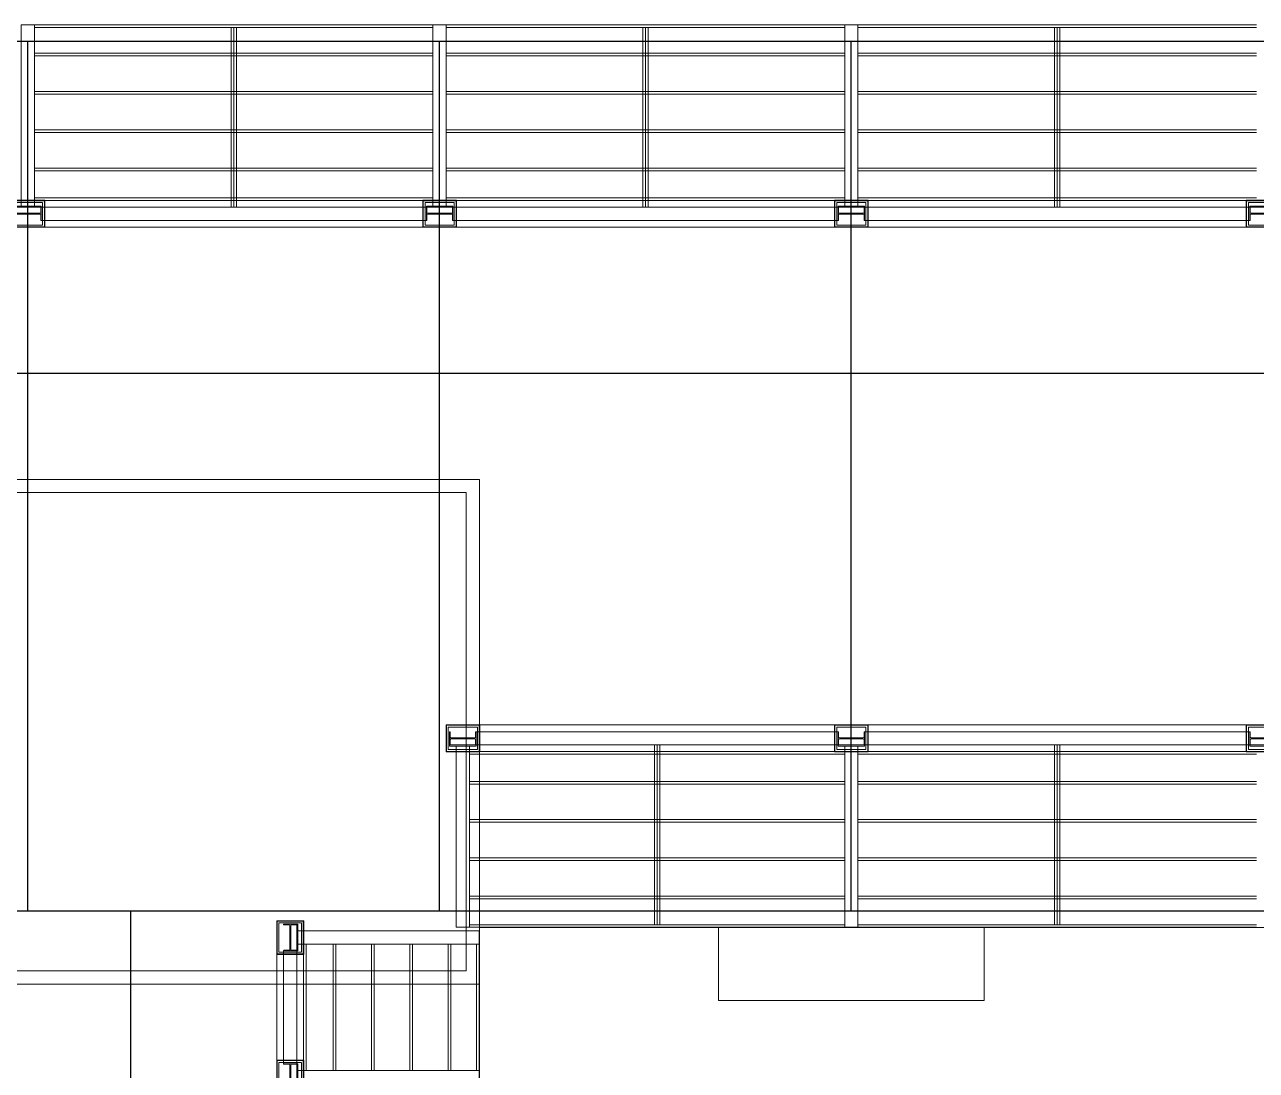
# Model space of a CAD drawing. Header units: inches. Extents: x 139 to 559, y -1 to 295.
# Drawn here: x 226.64 to 245.19, y 174.17 to 189.92 of the extents above; entities that cross this region are included whole.
import ezdxf

# ---------------------------------------------------------------- set-up
doc = ezdxf.new("R2010")
doc.units = ezdxf.units.IN
doc.header["$MEASUREMENT"] = 0
for name, color, linetype, lineweight in [('ars', 11, 'Continuous', 0), ('ARSIR', 31, 'Continuous', 5), ('ARSIR BETON', 8, 'Continuous', 5), ('ATAP', 3, 'Continuous', 20), ('besi siku', 70, 'Continuous', 9), ('lan', 7, 'Continuous', 15), ('RUMPUT', 93, 'Continuous', 0), ('WF', 6, 'Continuous', 9)]:
    doc.layers.add(name, color=color, linetype=linetype, lineweight=lineweight)
doc.layers.add('as', color=1, linetype='Continuous', plot=False)
doc.layers.add('POLYLINE TPAK', color=4, linetype='Continuous', lineweight=20, plot=False)
pattern_1 = [(86.66968846814034, (37.07979678488971, 226.1472495293129), (-0.5066041251576352, 0.5692059985833484), [0.1428749999999999, -0.9347549999999997]), (41.66968846814034, (37.07979678488971, 226.1472495293129), (-0.5066044704663831, 0.5692063865624448), [0.142875, -0.6191249999999999]), (131.6696884681403, (37.07979678488971, 226.1472495293129), (-0.5692063865624448, -0.5066044704663831), [0.142875, -0.6191249999999999])]

# ---------------------------------------------------------------- blocks, each defined once
blk = doc.blocks.new('WF')
at = {"layer": 'ars'}
for p, q in [((-0.2540000000000759, 0.2040000000000042), (-0.2540000000000759, -0.2039999999999971)), ((0.2539999999999623, 0.2040000000000042), (-0.2540000000000759, 0.2040000000000042)), ((-0.2500000000000568, 0.2000000000000064), (-0.2500000000000568, -0.1999999999999993)), ((0.2499999999999432, 0.2000000000000064), (-0.2500000000000568, 0.2000000000000064)), ((0.2214999999999918, 0.1970000000000063), (-0.2215000000000487, 0.1970000000000063)), ((0.2499999999999432, 0.2000000000000064), (0.2499999999999432, -0.1999999999999993)), ((0.2539999999999623, 0.2040000000000042), (0.2539999999999623, -0.2039999999999971)), ((-0.2470000000000709, 0.1715000000000053), (-0.2470000000000709, -0.1714999999999982)), ((-0.2200000000000273, -0.1699999999999982), (-0.2200000000000273, 0.1700000000000053)), ((0.2199999999999704, 0.1700000000000053), (-0.2200000000000273, 0.1700000000000053)), ((0.2199999999999704, -0.1699999999999982), (0.2199999999999704, 0.1700000000000053)), ((0.2469999999999573, 0.1715000000000053), (0.2469999999999573, -0.1714999999999982)), ((0.2199999999999704, -0.1699999999999982), (-0.2200000000000273, -0.1699999999999982)), ((0.2539999999999623, -0.2039999999999971), (-0.2540000000000759, -0.2039999999999971)), ((0.2499999999999432, -0.1999999999999993), (-0.2500000000000568, -0.1999999999999993)), ((0.2214999999999918, -0.1969999999999992), (-0.2215000000000487, -0.1969999999999992))]:
    blk.add_line(p, q, dxfattribs=at)
for points in [[(-0.2200000000000273, 0.1985000000000063), (-0.2200000000000273, 0.2000000000000064), (-0.2500000000000568, 0.2000000000000064), (-0.2500000000000568, 0.1700000000000053), (-0.2485000000000355, 0.1700000000000053, 0.414213562373095), (-0.2470000000000709, 0.1715000000000053), (-0.2470000000000709, 0.1940000000000133, -0.414213562373095), (-0.2440000000000282, 0.1970000000000063), (-0.2215000000000487, 0.1970000000000063, 0.414213562373095)], [(0.2199999999999704, 0.1985000000000063), (0.2199999999999704, 0.2000000000000064), (0.2499999999999432, 0.2000000000000064), (0.2499999999999432, 0.1700000000000053), (0.2484999999999786, 0.1700000000000053, -0.414213562373095), (0.2469999999999573, 0.1715000000000053), (0.2469999999999573, 0.1940000000000133, 0.414213562373095), (0.2439999999999714, 0.1970000000000063), (0.2214999999999918, 0.1970000000000063, -0.414213562373095)], [(-0.2200000000000273, -0.1984999999999992), (-0.2200000000000273, -0.1999999999999993), (-0.2500000000000568, -0.1999999999999993), (-0.2500000000000568, -0.1699999999999982), (-0.2485000000000355, -0.1699999999999982, -0.414213562373095), (-0.2470000000000709, -0.1714999999999982), (-0.2470000000000709, -0.1940000000000062, 0.414213562373095), (-0.2440000000000282, -0.1969999999999992), (-0.2215000000000487, -0.1969999999999992, -0.414213562373095)], [(0.2199999999999704, -0.1984999999999992), (0.2199999999999704, -0.1999999999999993), (0.2499999999999432, -0.1999999999999993), (0.2499999999999432, -0.1699999999999982), (0.2484999999999786, -0.1699999999999982, 0.414213562373095), (0.2469999999999573, -0.1714999999999982), (0.2469999999999573, -0.1940000000000062, -0.414213562373095), (0.2439999999999714, -0.1969999999999992), (0.2214999999999918, -0.1969999999999992, 0.414213562373095)]]:
    blk.add_lwpolyline(points, format="xyb", close=True, dxfattribs=at)
at = {"layer": 'WF'}
blk.add_lwpolyline([(0.1919999999999504, 0.09599999999999298, -0.414213562373095), (0.1959999999999695, 0.09999999999999076), (0.1999999999999886, 0.09999999999999787), (0.1999999999999886, -0.09999999999999787), (0.1959999999999695, -0.09999999999999076, -0.414213562373095), (0.1919999999999504, -0.09599999999999298), (0.1919999999999504, -0.01950000000000429, 0.414213562373095), (0.1789999999999736, -0.006499999999999062), (-0.1790000000000305, -0.006499999999999062, 0.414213562373095), (-0.1920000000000641, -0.01950000000000429), (-0.1920000000000641, -0.09599999999999298, -0.414213562373095), (-0.1960000000000264, -0.09999999999999076), (-0.2000000000000455, -0.09999999999999787), (-0.2000000000000455, 0.09999999999999787), (-0.1960000000000264, 0.09999999999999076, -0.414213562373095), (-0.1920000000000641, 0.09599999999999298), (-0.1920000000000641, 0.0195000000000114, 0.414213562373095), (-0.1790000000000305, 0.006500000000006168), (0.1789999999999736, 0.006500000000006168, 0.414213562373095), (0.1919999999999504, 0.0195000000000114)], format="xyb", close=True, dxfattribs=at)
blk = doc.blocks.new('A.ATAP')
at = {"layer": 'ars'}
for p, q in [((0.2040000088425939, 53.44600000115425), (5.996000008842593, 53.44600000115425)), ((6.404000008842593, 53.44600000115425), (12.19600000884259, 53.44600000115425)), ((12.60400000884259, 53.44600000115425), (18.39600000884259, 53.44600000115425)), ((12.19600000869708, 45.95400000115435), (6.80000000886298, 45.95400000115435)), ((12.60400000884259, 45.95400000115435), (18.40400000889016, 45.95400000115435)), ((6.80000000886298, 42.8999999974667), (37.4500000088164, 42.8999999974667)), ((3.745999990960423, 42.4959999984632), (3.745999990960423, 40.90399999960785)), ((6.80000000886298, 14.44999981586739), (6.80000000886298, 42.05000018162667))]:
    blk.add_line(p, q, dxfattribs=at)
at = {"layer": 'as'}
for p, q in [((-37.19999999108705, 56.24999999914756), (37.2000000088164, 56.24999999914756)), ((8.862969025358325e-09, 43.1499999974667), (8.862969025358325e-09, 56.24999999914758)), ((6.200000008816403, 43.1499999974667), (6.200000008816403, 56.24999999914758)), ((12.40000000888625, 43.14999999932935), (12.40000000888625, 56.24999999914758)), ((-37.19999999109984, 51.24999999728492), (37.20000000880702, 51.24999999728492)), ((-37.19999999109984, 51.24999999728492), (37.20000000880702, 51.24999999728492)), ((-37.19999999120688, 43.1499999974667), (37.2000000088164, 43.14999999932935)), ((1.55000000886298, 13.34999999714367), (1.55000000886298, 43.14999999845364))]:
    blk.add_line(p, q, dxfattribs=at)
at = {"layer": 'ATAP'}
blk.add_lwpolyline([(10.40000000888625, 42.89999999932935), (10.40000000888625, 41.80036319315423), (14.40000000888625, 41.80036319501688), (14.40000000876984, 42.8999999974667)], dxfattribs=at)
at = {"layer": 'besi siku'}
for p, q in [((6.100000008915856, 56.49599999545997), (0.1000000089158419, 56.49599999545997)), ((6.100000008915856, 56.45599999545997), (0.1000000089158419, 56.45599999545997)), ((3.060000008915846, 56.45600000176444), (3.06000000891585, 53.7500000017644)), ((3.100000008915845, 56.45600000176444), (3.100000008915849, 53.7500000017644)), ((3.140000008915852, 56.45600000176444), (3.140000008915848, 53.7500000017644)), ((12.30000000898571, 56.49599999545997), (6.300000008985691, 56.49599999545997)), ((12.30000000898571, 56.45599999545997), (6.300000008985691, 56.45599999545997)), ((9.26000000886928, 56.4559999999018), (9.260000008869284, 53.74999999990175)), ((9.30000000886928, 56.4559999999018), (9.300000008869283, 53.74999999990175)), ((9.340000008869286, 56.4559999999018), (9.340000008869282, 53.74999999990175)), ((18.50000000881931, 56.49599999545995), (12.5000000088193, 56.49599999545995)), ((18.50000000881931, 56.45599999545995), (12.5000000088193, 56.45599999545995)), ((15.46000000893913, 56.45600000176444), (15.46000000893913, 53.7500000017644)), ((15.50000000893913, 56.45600000176444), (15.50000000893913, 53.7500000017644)), ((15.54000000893913, 56.45600000176444), (15.54000000893913, 53.7500000017644)), ((6.100000008915856, 56.06660838835499), (0.1000000089158419, 56.06660838835499)), ((6.100000008915856, 56.02660838835502), (0.1000000089158419, 56.02660838835502)), ((12.30000000898571, 56.06660838835499), (6.300000008985691, 56.06660838835499)), ((12.30000000898571, 56.02660838835502), (6.300000008985691, 56.02660838835502)), ((18.50000000881931, 56.06660838835497), (12.5000000088193, 56.06660838835497)), ((18.50000000881931, 56.02660838835501), (12.5000000088193, 56.02660838835501)), ((6.100000008915856, 55.49060343752652), (0.1000000089158419, 55.49060343752652)), ((12.30000000898571, 55.49060343752652), (6.300000008985691, 55.49060343752652)), ((18.50000000881931, 55.49060343752651), (12.5000000088193, 55.49060343752651)), ((6.100000008915856, 55.45060343752656), (0.1000000089158419, 55.45060343752656)), ((12.30000000898571, 55.45060343752656), (6.300000008985691, 55.45060343752656)), ((18.50000000881931, 55.45060343752655), (12.5000000088193, 55.45060343752655)), ((6.100000008915856, 54.91459848669806), (0.1000000089158419, 54.91459848669806)), ((12.30000000898571, 54.91459848669806), (6.300000008985691, 54.91459848669806)), ((18.50000000881931, 54.91459848669805), (12.5000000088193, 54.91459848669805)), ((6.100000008915856, 54.8745984866981), (0.1000000089158419, 54.8745984866981)), ((12.30000000898571, 54.8745984866981), (6.300000008985691, 54.8745984866981)), ((18.50000000881931, 54.87459848669808), (12.5000000088193, 54.87459848669808)), ((6.100000008915856, 54.3385935358696), (0.1000000089158419, 54.3385935358696)), ((6.100000008915856, 54.29859353586964), (0.1000000089158419, 54.29859353586964)), ((12.30000000898571, 54.3385935358696), (6.300000008985691, 54.3385935358696)), ((12.30000000898571, 54.29859353586964), (6.300000008985691, 54.29859353586964)), ((18.50000000881931, 54.33859353586958), (12.5000000088193, 54.33859353586958)), ((18.50000000881931, 54.29859353586962), (12.5000000088193, 54.29859353586962)), ((6.100000008915856, 53.88999999545995), (0.1000000089158419, 53.88999999545995)), ((6.100000008915856, 53.84999999545995), (0.1000000089158419, 53.84999999545995)), ((12.30000000898571, 53.88999999545995), (6.300000008985691, 53.88999999545995)), ((12.30000000898571, 53.84999999545995), (6.300000008985691, 53.84999999545995)), ((18.50000000881931, 53.88999999545993), (12.5000000088193, 53.88999999545993)), ((18.50000000881931, 53.84999999545993), (12.5000000088193, 53.84999999545993)), ((9.435000008989313, 42.94400000005347), (9.435000008989316, 45.65000000005352)), ((9.475000008989312, 42.94400000005347), (9.475000008989316, 45.65000000005352)), ((9.515000008989318, 42.94400000005347), (9.515000008989315, 45.65000000005352)), ((15.46000000893913, 42.94400000020868), (15.46000000893913, 45.65000000020873)), ((15.50000000893913, 42.94400000020868), (15.50000000893913, 45.65000000020873)), ((15.54000000893913, 42.94400000020868), (15.54000000893913, 45.65000000020873)), ((12.30000000886588, 45.55000000301698), (6.650000008816404, 45.55000000301698)), ((12.30000000886588, 45.51000000301698), (6.650000008816404, 45.51000000301698)), ((18.50000000881931, 45.55000000115434), (12.5000000088193, 45.55000000115434)), ((18.50000000881931, 45.51000000115434), (12.5000000088193, 45.51000000115434)), ((12.30000000886588, 45.10140646260729), (6.650000008816404, 45.10140646260729)), ((18.50000000881931, 45.10140646074465), (12.5000000088193, 45.10140646074465)), ((12.30000000886588, 45.06140646260733), (6.650000008816404, 45.06140646260733)), ((18.50000000881931, 45.06140646074468), (12.5000000088193, 45.06140646074468)), ((12.30000000886588, 44.52540151177883), (6.650000008816404, 44.52540151177883)), ((18.50000000881931, 44.52540150991619), (12.5000000088193, 44.52540150991619)), ((12.30000000886588, 44.48540151177887), (6.650000008816404, 44.48540151177887)), ((18.50000000881931, 44.48540150991622), (12.5000000088193, 44.48540150991622)), ((12.30000000886588, 43.94939656095037), (6.650000008816404, 43.94939656095037)), ((12.30000000886588, 43.90939656095041), (6.650000008816404, 43.90939656095041)), ((18.50000000881931, 43.94939655908772), (12.5000000088193, 43.94939655908772)), ((18.50000000881931, 43.90939655908776), (12.5000000088193, 43.90939655908776)), ((12.30000000886588, 43.37339161012191), (6.650000008816404, 43.37339161012191)), ((12.30000000886588, 43.33339161012194), (6.650000008816404, 43.33339161012194)), ((18.50000000881931, 43.37339160825926), (12.5000000088193, 43.37339160825926)), ((18.50000000881931, 43.3333916082593), (12.5000000088193, 43.3333916082593)), ((12.30000000886588, 42.94400000301696), (6.650000008816404, 42.94400000301696)), ((12.30000000886588, 42.90400000301696), (6.650000008816404, 42.90400000301696)), ((18.50000000881931, 42.94400000115431), (12.5000000088193, 42.94400000115431)), ((18.50000000881931, 42.90400000115432), (12.5000000088193, 42.90400000115432)), ((4.150000005175343, 42.65000019027902), (4.150000005175343, 40.74999999650103)), ((4.190000005175342, 42.65000019027902), (4.190000005175342, 40.74999999650103)), ((4.598593545585032, 42.65000019027902), (4.598593545585032, 40.74999999650103)), ((4.638593545584996, 42.65000019027902), (4.638593545584996, 40.74999999650103)), ((5.174598496413495, 42.65000019027902), (5.174598496413495, 40.74999999650103)), ((5.214598496413458, 42.65000019027902), (5.214598496413458, 40.74999999650103)), ((5.750603447241957, 42.65000019027902), (5.750603447241957, 40.74999999650103)), ((5.790603447241921, 42.65000019027902), (5.790603447241921, 40.74999999650103)), ((6.32660839807042, 42.65000019027902), (6.32660839807042, 40.74999999650103)), ((6.366608398070383, 42.65000019027902), (6.366608398070383, 40.74999999650103)), ((6.756000005175366, 42.65000019181569), (6.756000005175366, 40.74999999803771)), ((6.79600000517533, 42.65000019181569), (6.79600000517533, 40.74999999803771))]:
    blk.add_line(p, q, dxfattribs=at)
at = {"layer": 'lan'}
for points in [[(6.80000000886298, 42.05000018162667), (-6.799999990119323, 42.05000018162667), (-6.799999990119323, 49.6500012527278), (6.80000000886298, 49.6500012527278)], [(6.60000000886298, 42.25000018162667), (-6.599999990119322, 42.25000018162667), (-6.599999990119323, 49.4500012527278), (6.600000008862976, 49.4500012527278)]]:
    blk.add_lwpolyline(points, close=True, dxfattribs=at)
at = {"layer": 'WF'}
for p, q in [((6.000000008842591, 53.75000000115426), (0.2000000088425855, 53.75000000115426)), ((12.20000000884259, 53.75000000115426), (6.400000008842585, 53.75000000115426)), ((18.40000000884259, 53.75000000115426), (12.60000000884258, 53.75000000115426)), ((6.000000008842591, 53.55000000115426), (0.2000000088425891, 53.55000000115426)), ((12.20000000884259, 53.55000000115426), (6.400000008842588, 53.55000000115426)), ((18.40000000884259, 53.55000000115426), (12.60000000884259, 53.55000000115426)), ((6.750000008816405, 45.85000000115434), (12.20000000869709, 45.85000000115434)), ((18.4000000088426, 45.85000000115434), (12.60000000884259, 45.85000000115434)), ((6.750000008816405, 45.65000000115435), (12.20000000869709, 45.65000000115435)), ((18.4000000088426, 45.65000000115435), (12.60000000884258, 45.65000000115435)), ((3.850000008462301, 40.84999999761279), (3.850000008462301, 42.54999999846317)), ((4.050000008462296, 40.84999999761279), (4.050000008462296, 42.54999999846317))]:
    blk.add_line(p, q, dxfattribs=at)
for points in [[(0.1000000089356909, 53.76600000115426), (0.100000008935698, 56.49600000115426), (-0.09999999106425506, 56.49600000115426), (-0.09999999106429769, 53.76600000115426)], [(6.300000008842535, 53.76600000118719), (6.300000008842542, 56.4960000011872), (6.100000008842589, 56.4960000011872), (6.100000008842546, 53.76600000118719)], [(12.50000000884253, 53.76600000118719), (12.50000000884254, 56.4960000011872), (12.30000000884259, 56.4960000011872), (12.30000000884255, 53.76600000118719)], [(6.650000009058852, 45.63400000112141), (6.650000009058852, 42.90400000112142), (6.450000009058863, 42.90400000112142), (6.450000009058863, 45.63400000112141)], [(12.50000000904035, 45.63400000112141), (12.50000000904035, 42.90400000112142), (12.30000000904036, 42.90400000112142), (12.30000000904036, 45.63400000112141)], [(4.066000007822293, 42.84999999846316), (6.796000008340073, 42.84999999846316), (6.796000008340073, 42.64999999846317), (4.066000007822293, 42.64999999846317)], [(4.066000007822339, 40.74999999960778), (6.796000008340119, 40.74999999960778), (6.796000008340119, 40.54999999960779), (4.066000007822339, 40.54999999960779)]]:
    blk.add_lwpolyline(points, dxfattribs=at)
for points in [[(-0.1999999910643204, 53.75000000115426), (-0.1999999910643204, 53.76600000115426), (0.2000000089357137, 53.76600000115426), (0.2000000089357137, 53.75000000115426)], [(6.000000008842523, 53.75000000118719), (6.000000008842523, 53.76600000118719), (6.400000008842557, 53.76600000118719), (6.400000008842557, 53.75000000118719)], [(12.20000000884252, 53.75000000118719), (12.20000000884252, 53.76600000118719), (12.60000000884256, 53.76600000118719), (12.60000000884256, 53.75000000118719)], [(18.40000000884255, 53.75000000115426), (18.40000000884255, 53.76600000115426), (18.80000000884258, 53.76600000115426), (18.80000000884258, 53.75000000115426)], [(6.750000009058896, 45.65000000112142), (6.750000009058896, 45.63400000112141), (6.350000009058862, 45.63400000112141), (6.350000009058862, 45.65000000112142)], [(12.60000000904039, 45.65000000112142), (12.60000000904039, 45.63400000112141), (12.20000000904036, 45.63400000112141), (12.20000000904036, 45.65000000112142)], [(18.80000000904039, 45.65000000112142), (18.80000000904039, 45.63400000112141), (18.40000000904036, 45.63400000112141), (18.40000000904036, 45.65000000112142)], [(4.050000007822288, 42.54999999852929), (4.066000007822293, 42.54999999852929), (4.066000007822293, 42.94999999852933), (4.050000007822288, 42.94999999852933)], [(4.050000007822334, 40.44999999967391), (4.066000007822339, 40.44999999967391), (4.066000007822339, 40.84999999967394), (4.050000007822334, 40.84999999967394)]]:
    blk.add_lwpolyline(points, close=True, dxfattribs=at)
at = {"layer": 'WF', "xscale": -1, "rotation": 180}
for p in [(8.93575524685275e-09, 53.65000000112133), (6.200000008889189, 53.65000000298397), (12.40000000884262, 53.65000000112133), (18.60000000884262, 53.65000000112133), (6.550000009058907, 45.75000000112142), (12.4000000090404, 45.75000000112142), (18.6000000090404, 45.75000000112142)]:
    blk.add_blockref('WF', p, dxfattribs=at)
at = {"layer": 'WF', "rotation": 270}
for p in [(3.950000008340075, 42.74999999846316), (3.950000008340121, 40.64999999960777)]:
    blk.add_blockref('WF', p, dxfattribs=at)

msp = doc.modelspace()

# ---------------------------------------------------------------- hatches: boundary and pattern name
at = {"layer": 'ARSIR'}
h = msp.add_hatch(dxfattribs=at)
h.set_pattern_fill('AR-HBONE', color=256, scale=0.003, style=0)
h.set_pattern_definition([(45, (37.07979678488971, 226.1472495293129), (4.263256414560601e-17, 0.4310522938113194), [0.9144000000000001, -0.3048]), (135, (37.29532278488971, 226.362775529313), (4.263256414560601e-17, 0.4310522938113194), [0.9144000000000001, -0.3048])])
edge = h.paths.add_edge_path()
edge.add_arc((191.2827530460387, 190.0678956543874), 15.19998324846395, 89.99999999999604, 179.9999999982171)
edge.add_line((176.0827697975748, 190.0678956548604), (176.0827697958074, 133.2715304004354))
edge.add_arc((191.2827692281026, 133.2715303999624), 15.19999943229521, 179.9999999982171, 214.2302885441299)
edge.add_line((178.7156632049422, 124.7212187714648), (179.7077968028932, 125.3962385326868))
edge.add_arc((191.2827486305766, 133.2715098016121), 13.99997883471085, 179.9999999982458, 214.2302680237529, ccw=False)
edge.add_line((177.2827697958658, 133.2715098020407), (177.2827697976046, 190.0678956548161))
edge.add_arc((191.2827530460388, 190.0678956543874), 13.99998324843415, 90, 179.9999999982458, ccw=False)
edge.add_line((191.2827530460388, 204.0678789028216), (270.5465688321954, 204.0678789028216))
edge.add_arc((270.5465688321954, 204.9086305199022), 0.8407516170806038, 270.0000000000019, 359.9969732944158)
edge.add_line((271.3873204481029, 204.9085861063758), (191.2827530460398, 205.2678789028514))
at = {"layer": 'ARSIR BETON'}
h = msp.add_hatch(dxfattribs=at)
h.set_pattern_fill('AR-HBONE', color=256, scale=0.004, style=0)
h.set_pattern_definition([(45, (37.07979678488971, 226.1472495293129), (5.684341886080802e-17, 0.5747363917484258), [1.2192, -0.4064]), (135, (37.36716478488971, 226.4346175293129), (5.684341886080802e-17, 0.5747363917484258), [1.2192, -0.4064])])
edge = h.paths.add_edge_path()
edge.add_arc((191.2827530460388, 190.0678956543874), 13.99998324843415, 90, 180)
edge.add_line((177.2827697976046, 190.0678956543874), (177.2827697958809, 133.2715303996917))
edge.add_arc((191.2827486305768, 133.2715098016121), 13.99997883471105, 179.9999157010851, 263.1191927485166)
edge.add_line((189.6054912243188, 119.3723654047253), (189.6054912243184, 112.3226705917808))
edge.add_line((189.6054912243184, 112.3226705917808), (189.7054912243192, 112.3226705917808))
edge.add_line((189.7054912243192, 112.3226705917808), (189.705491224319, 112.2226705917809))
edge.add_line((189.705491224319, 112.2226705917809), (201.7054912243115, 112.2226705917805))
edge.add_line((201.7054912243115, 112.2226705917805), (201.7054912496359, 119.2715309675217))
edge.add_line((201.7054912496359, 119.2715309675217), (380.2200184182929, 119.2715309631573))
edge.add_arc((380.2200184175784, 133.271530397784), 13.99999943462672, 270.0000000029237, 359.9999999993218)
edge.add_line((394.2200178522052, 133.2715303976183), (394.2200178527473, 186.8365306403635))
edge.add_arc((380.0700144284386, 186.8365266512287), 14.15000342430926, 1.615268768599631e-05, 89.99998380649028)
edge.add_line((380.0700184276549, 200.9865300755374), (288.3872765684852, 200.9865301410767))
edge.add_arc((288.3872765719509, 203.9865301406582), 2.999999999581492, 180.0000000198341, 269.9999999338081, ccw=False)
edge.add_line((285.3872765723694, 203.9865301396197), (285.3985681154834, 204.9823001466166))
edge.add_line((285.3985681154834, 204.9823001466166), (271.3873246073365, 205.1475171556722))
edge.add_line((271.3873246073365, 205.1475171556722), (271.3873204512137, 204.9086303990666))
edge.add_arc((270.5465688308253, 204.90863052321), 0.8407516203884131, 270.00000009337174, 359.9999915398413, ccw=False)
edge.add_line((270.5465688321954, 204.0678789028216), (191.2827530460388, 204.0678789028216))
edge = h.paths.add_edge_path()
edge.add_line((191.2672355975751, 197.9562481935145), (265.7565847507126, 197.9584512519224))
edge.add_arc((265.7568436984304, 189.2029500703031), 8.755501185448518, 41.34299786484178, 90.00169454735197, ccw=False)
edge.add_line((272.3301992487418, 194.9865300876956), (332.5823111287879, 194.9865300876956))
edge.add_line((332.5823111287879, 194.9865300876955), (332.5823111294587, 191.871529060519))
edge.add_line((332.5823111294587, 191.8715290605191), (340.1822420460586, 191.8715290631811))
edge.add_line((340.1822420460586, 191.8715290631811), (340.1822420691279, 194.9865300704816))
edge.add_line((340.1822420691279, 194.9865300704816), (380.0700186656723, 194.9865296794636))
edge.add_arc((380.0700185857783, 186.8365304170786), 8.149999262385025, -2.2737367544323206e-13, 89.99999943833228, ccw=False)
edge.add_line((388.2200178481633, 186.8365304170786), (388.2200178481633, 163.1715301763664))
edge.add_line((388.2200178481633, 163.1715301763664), (388.2200178453184, 157.7117318763081))
edge.add_line((388.2200178453184, 157.7117318763081), (388.2200178477973, 133.271530398664))
edge.add_arc((380.2200184175098, 133.2715303978526), 7.999999430287525, -89.99999999975239, 5.811386927234707e-09, ccw=False)
edge.add_line((380.2200184175443, 125.2715309675651), (191.2827530423658, 125.2715309667489))
edge.add_arc((191.1850453941413, 133.1732207511342), 7.902293858948923, 180.1231675278102, 270.7084498023279, ccw=False)
edge.add_line((183.2827697939069, 133.1562333699121), (183.2674892419708, 189.9541127231707))
edge.add_arc((191.2674722009004, 189.9562649485785), 7.999983248434781, 90.00169455004323, 180.015414211516, ccw=False)
at = {"layer": 'RUMPUT'}
h = msp.add_hatch(dxfattribs=at)
h.set_pattern_fill('GRASS', color=256, scale=0.03, angle=356.6696884681404, style=0)
h.set_pattern_definition(pattern_1)
edge = h.paths.add_edge_path()
edge.add_line((173.8596473018068, 124.7086841961878), (178.5194686754951, 124.7086841961878))
edge.add_line((178.5194686754951, 124.7086841961878), (178.576989384379, 124.7478196964552))
edge.add_arc((191.2745198704961, 133.2689901792037), 15.29175028706457, 179.9904195417624, 213.8651193647624, ccw=False)
edge.add_line((175.9827697972054, 133.2715471210163), (175.9827697975748, 190.0678956543905))
edge.add_arc((191.2827115528424, 190.0679371475861), 15.29994175532382, 89.99902697357118, 180.0001553852311, ccw=False)
edge.add_line((191.282971384331, 205.3678789007036), (269.9053067584439, 205.0253270853659))
edge.add_line((269.9053067584439, 205.0253270853659), (167.2318890602109, 206.0180894513984))
edge.add_line((167.2318890602109, 206.0180894513984), (167.5209522787765, 198.8984623769369))
edge.add_line((167.5209522787765, 198.8984623769369), (170.7476549029263, 161.1322737417141))
edge.add_line((170.7476549029263, 161.1322737417141), (173.8596473018068, 124.7086841961878))
h = msp.add_hatch(dxfattribs=at)
h.set_pattern_fill('GRASS', color=256, scale=0.03, angle=356.6696884681404, style=0)
h.set_pattern_definition(pattern_1)
edge = h.paths.add_edge_path()
edge.add_line((266.1872764189227, 178.0115302212072), (273.1122765776242, 178.0115302060334))
edge.add_line((273.1122765776242, 178.0115302060334), (273.1122765776242, 189.2346494206304))
edge.add_arc((265.7568436984304, 189.2029500703029), 7.355501185448694, 0.2469232977358643, 91.40234662584682)
edge.add_line((265.5768316186824, 196.5562481970133), (262.5822420546409, 196.5562481970133))
edge.add_line((262.5822420546409, 196.5562481970133), (262.5822420546409, 192.8562481970133))
edge.add_line((262.5822420546409, 192.8562481970133), (232.382242054641, 192.8562481970133))
edge.add_line((232.382242054641, 192.8562481970133), (232.382242054641, 197.4574084397438))
edge.add_arc((231.9822420546409, 197.4574084397438), 0.4000000000000057, 359.999999999996, 450)
edge.add_line((231.9822420546409, 197.8574084397438), (230.9973769022894, 197.8574084397438))
edge.add_arc((230.9973769022894, 197.4574084397438), 0.4000000000000052, 90, 180.001694550042)
edge.add_line((230.5973769024643, 197.4573966095527), (230.5975421071649, 191.8715290623256))
edge.add_line((230.5975421071649, 191.8715290623256), (263.3357181633901, 191.8715288193638))
edge.add_arc((263.4211213562257, 189.1066509211158), 2.766196576089025, 0.3138909875556237, 91.76922358016202, ccw=False)
edge.add_line((266.187276421201, 189.1218052630079), (266.1872764189227, 178.0115302212072))

# ---------------------------------------------------------------- block references
at = {"layer": 'POLYLINE TPAK'}
msp.add_blockref('A.ATAP', (226.6872766340525, 133.4215302322474), dxfattribs=at)

doc.saveas('drawing.dxf')
